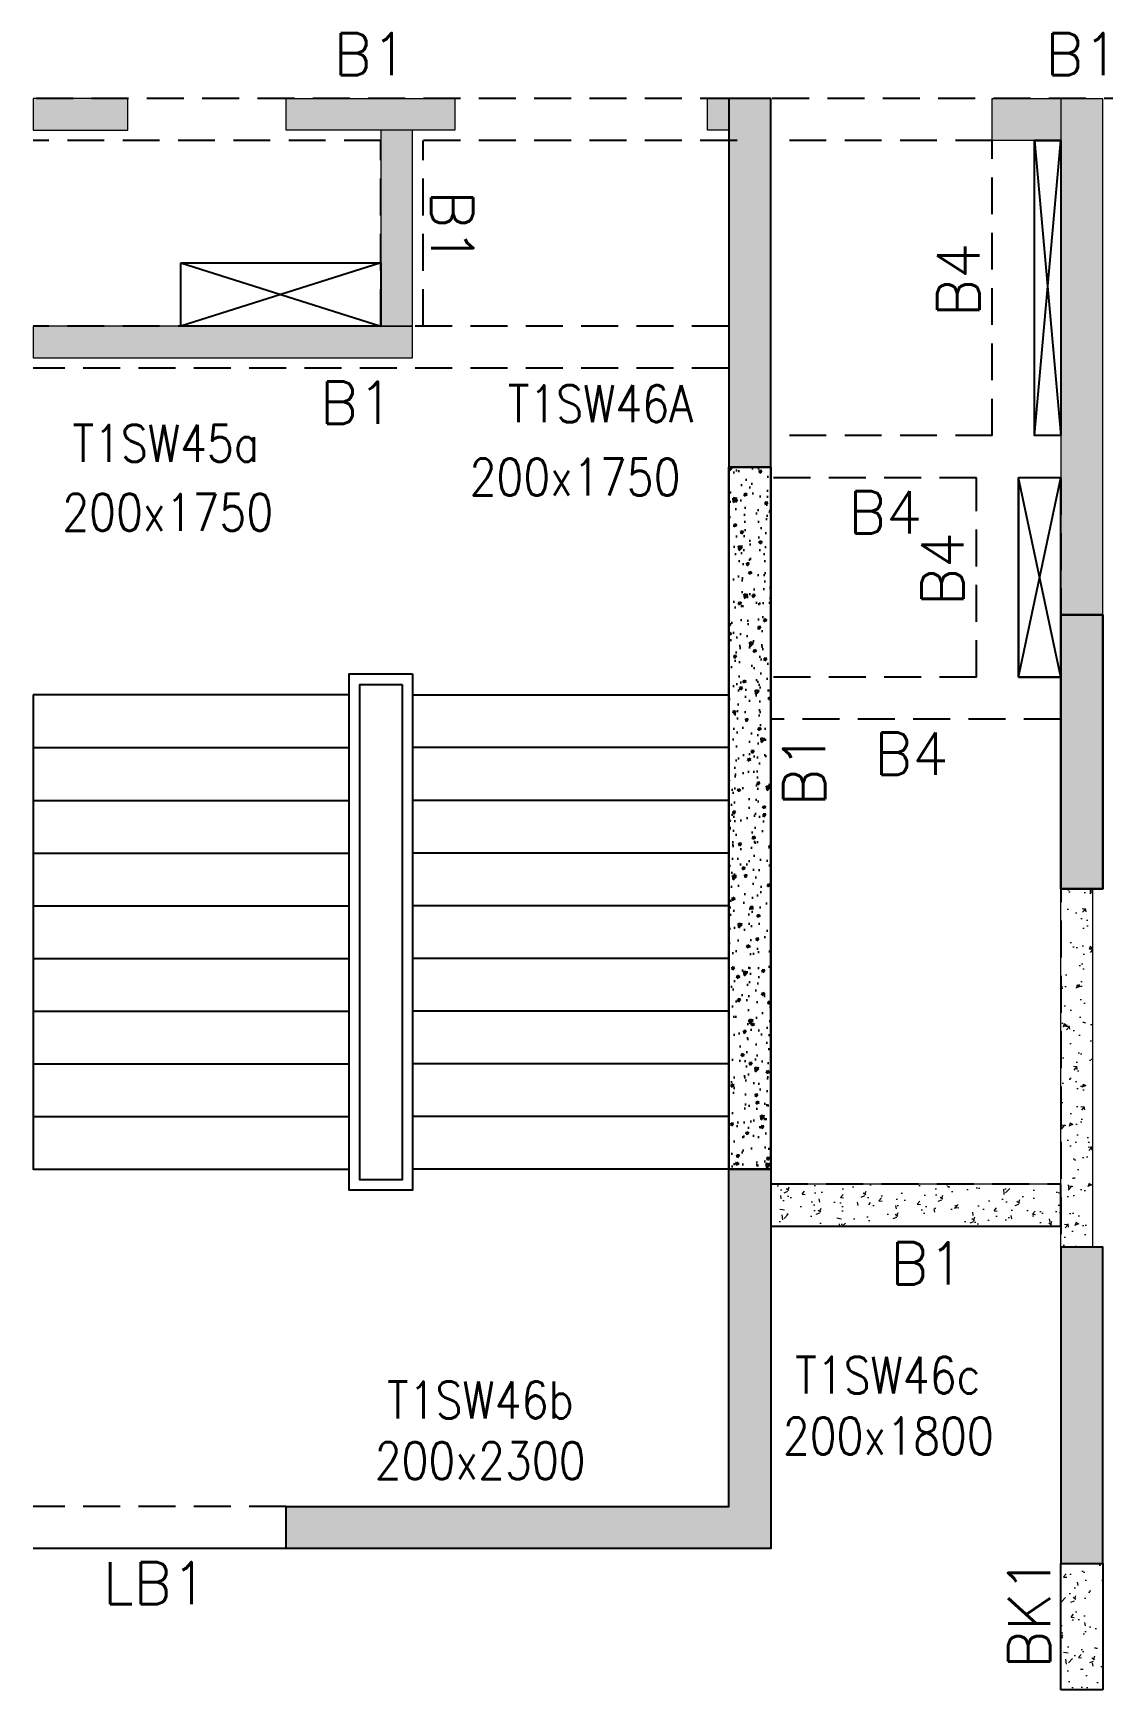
# Model space of a CAD drawing. Header units: millimetres. Extents: x 1078357 to 2594950, y -4969473 to -4636555.
# Drawn here: x 1482875 to 1487949, y -4670558 to -4662698 of the extents above; entities that cross this region are included whole.
import ezdxf

# ---------------------------------------------------------------- set-up
doc = ezdxf.new("R2010")
doc.units = ezdxf.units.MM
doc.linetypes.add('CONTINOUS', pattern=[0])
doc.linetypes.add('HIDDEN', pattern=[0.375, 0.25, -0.125])
for name, color, linetype, lineweight in [('A-_ANOTDIMA_D-', 6, 'Continuous', 13), ('COL. NO.', 30, 'Continuous', 25), ('COL. SIZE', 7, 'Continuous', 25), ('RCC UPSTAND', 43, 'Continuous', 30), ('S-NON STR RCC WALL', 8, 'Continuous', 0)]:
    doc.layers.add(name, color=color, linetype=linetype, lineweight=lineweight)
for name, color, linetype in [('B-200x300', 212, 'HIDDEN'), ('B-200x650', 241, 'HIDDEN'), ('DC BEAM NO.', 7, 'Continuous'), ('DROP SLAB', 8, 'Continuous'), ('NON STR. RCC WALL', 6, 'Continuous'), ('S-COLUMN_SHEAR WALL', 1, 'Continuous'), ('S-STAIR', 8, 'Continuous')]:
    doc.layers.add(name, color=color, linetype=linetype)
doc.styles.add('ROMANS', font='romans.shx', dxfattribs={"width": 0.85})
pattern_1 = [(230, (2625185.71, -9337871.29), (-182.184669, 15.9390855), [19.05, -209.55]), (175, (2625185.71, -9337871.29), (35.2434214, -191.056845), [15.24, -167.640584]), (280.4514447, (2625170.53, -9337869.96), (-146.941247, -175.117752), [16.190009, -178.0902446]), (226.1842, (2625185.71, -9337922.09), (-271.079041, 42.042328), [28.575, -314.325]), (276.6355576, (2625163.12, -9337918.58), (-237.404134, -247.426125), [24.285023, -267.135608]), (171.184151, (2625185.7, -9337922.1), (-237.404134, -247.426125), [22.859967, -251.459732]), (201, (2625160.31, -9337909.39), (-151.6143913, 102.265198), [19.05, -209.55]), (146, (2625160.31, -9337909.39), (-61.802028, -184.187966), [15.24, -167.64]), (251.451445, (2625147.68, -9337900.87), (-213.416419, -81.922769), [16.190009, -178.0899376]), (217.5, (2625185.71, -9337871.29), (-3.08860325, -84.5550389), [0, -165.608, 0, -170.18, 0, -168.275]), (187.5, (2625185.71, -9337871.29), (-66.8196625, -100.1805748), [0, -97.028, 0, -161.798, 0, -64.135]), (147.5, (2625242.355, -9337871.29), (-135.5905952, 5.728744), [0, -63.5, 0, -198.12, 0, -262.89]), (137.5, (2625267.76, -9337871.29), (-148.1291814, -25.426491), [0, -82.55, 0, -131.572, 0, -186.69])]

# ---------------------------------------------------------------- blocks, each defined once
blk = doc.blocks.new('G$CD63B60BD')
at = {"layer": 'COL. NO.', "linetype": 'Continuous', "style": 'ROMANS', "width": 0.85}
for s, p in [('T1SW46A', (15627.3, 5414, -320.4)), ('T1SW45a', (13562.3, 5226.3, -320.4)), ('T1SW46c', (16990.9, 805.3, -320.4)), ('T1SW46b', (15054.7, 687.8, -320.4))]:
    blk.add_text(s, height=175, dxfattribs=at).set_placement(p)
at = {"layer": 'COL. SIZE', "linetype": 'Continuous', "style": 'ROMANS', "width": 0.85}
for s, p in [('200x1750', (15445.6, 5066.3, -320.4)), ('200x1750', (13513.2, 4899, -320.4)), ('200x1800', (16931.8, 517.4, -320.4)), ('200x2300', (14995.5, 399.8, -320.4))]:
    blk.add_text(s, height=175, dxfattribs=at).set_placement(p)

msp = doc.modelspace()

# ---------------------------------------------------------------- hatches: boundary and pattern name
at = {"layer": 'RCC UPSTAND'}
h = msp.add_hatch(dxfattribs=at)
h.set_pattern_fill('AR-CONC', color=8, scale=20, angle=180)
h.set_pattern_definition([(230, (4023017.57, -7877703.74), (-143.4520365, 12.550427), [15, -165]), (175, (4023017.57, -7877703.74), (27.7502667, -150.438427), [12, -132]), (280.4514445, (4023005.61, -7877702.69), (-115.7017693, -137.887998), [12.7480384, -140.2284224]), (226.1842, (4023017.57, -7877743.74), (-213.448266, 33.103856), [22.5, -247.5]), (276.6356355, (4022999.78, -7877740.98), (-186.932389, -194.82372), [19.122068, -210.342752]), (171.184164, (4023017.57, -7877743.74), (-186.932389, -194.82372), [18, -198]), (201, (4022997.57, -7877733.74), (-119.3814104, 80.523778), [15, -165]), (146, (4022997.57, -7877733.74), (-48.6630664, -145.030009), [12, -132]), (251.4514447, (4022987.62, -7877727.03), (-168.0444753, -64.5062306), [12.748038, -140.2284224]), (217.5, (4023017.57, -7877703.736), (-2.43197106, -66.57877077), [0, -130.4, 0, -134, 0, -132.5]), (187.5, (4023017.57, -7877703.736), (-52.6139075, -78.8823424), [0, -76.4, 0, -127.4, 0, -50.5]), (147.5, (4023062.17, -7877703.736), (-106.7644872, 4.51097435), [0, -50, 0, -156, 0, -207]), (137.5, (4023082.17, -7877703.74), (-116.6372339, -20.0209965), [0, -65, 0, -103.6, 0, -147])])
h.paths.add_polyline_path([(1486374.4, -4668087.9), (1486374.4, -4664757.9), (1486174.9, -4664757.9), (1486174.9, -4668087.9)])
at = {"layer": 'S-COLUMN_SHEAR WALL', "lineweight": 25}
h = msp.add_hatch(color=1, dxfattribs=at)
h.dxf.hatch_style = 1
h.paths.add_polyline_path([(1486174.4, -4663007.9), (1486174.4, -4664757.9), (1486374.4, -4664757.9), (1486374.4, -4663007.9), (1486174.4, -4663007.9)], is_closed=False)
at = {"layer": 'S-COLUMN_SHEAR WALL', "lineweight": 25, "extrusion": (-1.00316e-06, -1.91639e-11, 1)}
h = msp.add_hatch(color=1, dxfattribs=at)
h.dxf.hatch_style = 1
h.paths.add_polyline_path([(1487749.4, -4665457.9), (1487949.4, -4665457.9), (1487949.4, -4666757.9), (1487749.4, -4666757.9)])
at = {"layer": 'S-COLUMN_SHEAR WALL', "lineweight": 25, "extrusion": (1.00316e-06, -2.11765e-11, 1)}
h = msp.add_hatch(color=1, dxfattribs=at)
h.dxf.hatch_style = 1
h.paths.add_polyline_path([(1487949.4, -4665457.9), (1487749.4, -4665457.9), (1487749.4, -4666757.9), (1487949.4, -4666757.9)])
at = {"layer": 'S-COLUMN_SHEAR WALL', "lineweight": 25}
h = msp.add_hatch(color=1, dxfattribs=at)
h.dxf.hatch_style = 1
h.paths.add_polyline_path([(1486374.4, -4669887.9), (1486374.4, -4668087.9), (1486174.4, -4668087.9), (1486174.4, -4669687.9), (1484074.4, -4669687.9), (1484074.4, -4669887.9)])
h = msp.add_hatch(color=1, dxfattribs=at)
h.dxf.hatch_style = 1
h.paths.add_polyline_path([(1487749.4, -4669957.9), (1487949.4, -4669957.9), (1487949.4, -4668457.9), (1487749.4, -4668457.9)])
at = {"layer": 'S-NON STR RCC WALL', "ltscale": 700}
h = msp.add_hatch(dxfattribs=at)
h.set_pattern_fill('AR-CONC', color=256)
h.set_pattern_definition(pattern_1)
h.paths.add_polyline_path([(1484874.6, -4663157.9), (1484074.6, -4663157.9), (1484074.6, -4663007.9), (1484874.6, -4663007.9)])
h.paths.add_polyline_path([(1483324.6, -4663007.9), (1482874.6, -4663007.9), (1482874.6, -4663157.9), (1483324.6, -4663157.9)])
h.paths.add_polyline_path([(1484524.6, -4664087.8), (1484674.6, -4664087.8), (1484674.6, -4663157.9), (1484524.6, -4663157.9)])
h.paths.add_polyline_path([(1482874.6, -4664237.9), (1484674.6, -4664237.9), (1484674.6, -4664087.9), (1482874.6, -4664087.9)])
h.paths.add_polyline_path([(1487949.6, -4663009.9), (1487749.6, -4663009.9), (1487749.6, -4665457.9), (1487949.6, -4665457.9)])
h.paths.add_polyline_path([(1486074.6, -4663007.9), (1486174.6, -4663007.9), (1486174.6, -4663157.9), (1486074.6, -4663157.9)])
h.paths.add_polyline_path([(1487424.6, -4663007.9), (1487749.6, -4663007.9), (1487749.6, -4663207.9), (1487424.6, -4663207.9)])
h = msp.add_hatch(dxfattribs=at)
h.set_pattern_fill('AR-CONC', color=256)
h.set_pattern_definition(pattern_1)
h.paths.add_polyline_path([(1487749.6, -4666757.9), (1487899.6, -4666757.9), (1487899.6, -4668457.8), (1487749.6, -4668457.8)])
at = {"layer": 'S-NON STR RCC WALL'}
h = msp.add_hatch(dxfattribs=at)
h.set_pattern_fill('AR-CONC', color=256)
h.set_pattern_definition([(50, (-7064345.54, 32756712.7), (182.184669, -15.93908554), [19.05, -209.55]), (355, (-7064345.54, 32756712.7), (-35.2434214, 191.0568452), [15.24, -167.6405842]), (100.4514447, (-7064330.36, 32756711.37), (146.9412471, 175.1177519), [16.1900088, -178.0902446]), (46.1842, (-7064345.54, 32756763.5), (271.0790409, -42.0423279), [28.575, -314.325]), (96.6355576, (-7064322.95, 32756760), (237.404134, 247.4261246), [24.2850231, -267.1356082]), (351.1841512, (-7064345.54, 32756763.5), (237.404134, 247.4261246), [22.859967, -251.459732]), (21, (-7064320.14, 32756750.8), (151.61439127, -102.2651982), [19.05, -209.55]), (326, (-7064320.14, 32756750.8), (61.80202835, 184.1879661), [15.24, -167.64]), (71.451445, (-7064307.51, 32756742.28), (213.4164193, 81.9227689), [16.1900088, -178.0899376]), (37.5, (-7064345.543, 32756712.7), (3.08860325, 84.55503887), [0, -165.608, 0, -170.18, 0, -168.275]), (7.5, (-7064345.54, 32756712.7), (66.8196625, 100.18057482), [0, -97.028, 0, -161.798, 0, -64.135]), (327.5, (-7064402.185, 32756712.7), (135.59059517, -5.72874399), [0, -63.5, 0, -198.12, 0, -262.89]), (317.5, (-7064427.59, 32756712.7), (148.1291814, 25.42649103), [0, -82.55, 0, -131.572, 0, -186.69])])
h.paths.add_polyline_path([(1487749.6, -4669107.8), (1487749.6, -4669107.8), (1487749.6, -4668357.8), (1486374.6, -4668357.8), (1486374.6, -4668157.9), (1487749.6, -4668157.9)])
h = msp.add_hatch(dxfattribs=at)
h.set_pattern_fill('AR-CONC', color=256, angle=180)
h.set_pattern_definition([(50, (-8142422.91, 37569149.47), (182.184669, -15.93908554), [19.05, -209.55]), (355, (-8142422.91, 37569149.47), (-35.2434214, 191.0568452), [15.24, -167.6405842]), (100.4514447, (-8142407.73, 37569148.14), (146.9412471, 175.1177519), [16.1900088, -178.0902446]), (46.1842, (-8142422.91, 37569200.27), (271.0790409, -42.0423279), [28.575, -314.325]), (96.6355576, (-8142400.32, 37569196.77), (237.404134, 247.4261246), [24.2850231, -267.1356082]), (351.1841512, (-8142422.9, 37569200.27), (237.404134, 247.4261246), [22.859967, -251.459732]), (21, (-8142397.51, 37569187.57), (151.61439127, -102.2651982), [19.05, -209.55]), (326, (-8142397.51, 37569187.57), (61.80202835, 184.1879661), [15.24, -167.64]), (71.451445, (-8142384.88, 37569179.05), (213.4164193, 81.9227689), [16.1900088, -178.0899376]), (37.5, (-8142422.91, 37569149.47), (3.08860325, 84.55503887), [0, -165.608, 0, -170.18, 0, -168.275]), (7.5, (-8142422.91, 37569149.47), (66.81966251, 100.18057482), [0, -97.028, 0, -161.798, 0, -64.135]), (327.5, (-8142479.55, 37569149.47), (135.59059517, -5.72874399), [0, -63.5, 0, -198.12, 0, -262.89]), (317.5, (-8142504.95, 37569149.47), (148.1291814, 25.42649103), [0, -82.55, 0, -131.572, 0, -186.69])])
h.paths.add_polyline_path([(1487949.3, -4669957.8), (1487749.3, -4669957.8), (1487749.3, -4670557.8), (1487949.3, -4670557.8), (1487949.3, -4670557.8), (1487949.3, -4669957.9)], is_closed=False)

# ---------------------------------------------------------------- linework, layer by layer
at = {"layer": 'B-200x300', "linetype": 'HIDDEN', "ltscale": 700}
for p, q in [((1487424.6, -4664607.8, 0), (1487424.6, -4663207.9, 0)), ((1487424.6, -4664607.8, 0), (1486374.6, -4664607.8, 0)), ((1487749.7, -4664607.8, 0), (1487624.6, -4664607.8, 0)), ((1487349.6, -4664807.8, 0), (1486374.6, -4664807.8, 0)), ((1487349.6, -4665752.8, 0), (1487349.6, -4664807.8, 0)), ((1487349.6, -4665752.8, 0), (1486374.6, -4665752.8, 0)), ((1487749.7, -4665952.8, 0), (1486374.6, -4665952.8, 0))]:
    msp.add_line(p, q, dxfattribs=at)
at = {"layer": 'B-200x300', "linetype": 'Continuous', "ltscale": 700}
for p, q in [((1487624.6, -4664607.8, 0), (1487624.6, -4663207.9, 0)), ((1487749.7, -4664807.8, 0), (1487549.6, -4664807.8, 0)), ((1487549.6, -4665752.8, 0), (1487549.6, -4664807.8, 0)), ((1487749.7, -4665752.8, 0), (1487549.6, -4665752.8, 0))]:
    msp.add_line(p, q, dxfattribs=at)
at = {"layer": 'B-200x650', "linetype": 'HIDDEN', "ltscale": 700}
for p, q in [((1486214.6, -4663007.8, 0), (1482874.6, -4663007.8, 0)), ((1493643, -4663007.9, 0), (1486374.6, -4663007.9, 0)), ((1484524.6, -4663207.8, 0), (1482874.6, -4663207.8, 0)), ((1484524.6, -4664087.9, 0), (1484524.6, -4663207.8, 0)), ((1486214.6, -4663207.8, 0), (1484674.6, -4663207.8, 0)), ((1484724.6, -4664087.9, 0), (1484724.6, -4663207.8, 0)), ((1487424.6, -4663207.9, 0), (1486374.6, -4663207.9, 0)), ((1487749.7, -4663207.9, 0), (1487624.6, -4663207.9, 0)), ((1487749.7, -4663207.9, 0), (1487749.7, -4664607.8, 0)), ((1484524.6, -4664087.9, 0), (1482874.6, -4664087.9, 0)), ((1486174.6, -4664087.9, 0), (1484674.6, -4664087.9, 0)), ((1486174.6, -4664287.9, 0), (1482874.6, -4664287.9, 0)), ((1487749.6, -4664807.8, 0), (1487749.6, -4668457.8, 0)), ((1486374.6, -4668157.8, 0), (1487749.6, -4668157.8, 0)), ((1484074.6, -4669687.8, 0), (1482874.6, -4669687.8, 0))]:
    msp.add_line(p, q, dxfattribs=at)
at = {"layer": 'B-200x650', "linetype": 'CONTINOUS', "ltscale": 700}
for p, q in [((1487749.6, -4668357.8, 0), (1487749.6, -4668157.8, 0)), ((1486374.6, -4668357.8, 0), (1487749.6, -4668357.8, 0)), ((1484074.6, -4669887.8, 0), (1482874.6, -4669887.8, 0)), ((1487749.4, -4670557.9, 0), (1487749.4, -4669957.9, 0)), ((1487949.4, -4669957.9, 0), (1487949.4, -4670557.9, 0)), ((1487949.4, -4670557.9, 0), (1487749.4, -4670557.9, 0))]:
    msp.add_line(p, q, dxfattribs=at)
at = {"layer": 'B-200x650', "linetype": 'Continuous', "ltscale": 700, "elevation": 0}
msp.add_lwpolyline([(1486174.4, -4664757.9), (1486374.4, -4664757.9), (1486374.4, -4668087.9), (1486174.4, -4668087.9)], close=True, dxfattribs=at)
at = {"layer": 'DROP SLAB', "color": 3, "linetype": 'CONTINOUS', "ltscale": 500}
for p, q in [((1487624.6, -4664607.8, 0), (1487749.6, -4663207.8, 0)), ((1487624.6, -4663207.8, 0), (1487749.6, -4664607.8, 0)), ((1483574.6, -4663787.8, 0), (1484524.6, -4664087.8, 0)), ((1484524.6, -4663787.8, 0), (1483574.6, -4664087.8, 0)), ((1487549.6, -4665752.8, 0), (1487749.6, -4664807.9, 0)), ((1487749.6, -4665752.8, 0), (1487549.6, -4664807.9, 0))]:
    msp.add_line(p, q, dxfattribs=at)
at = {"layer": 'DROP SLAB', "color": 3, "linetype": 'CONTINOUS', "ltscale": 500, "elevation": 0}
for points in [[(1487624.6, -4663207.8), (1487749.6, -4663207.8), (1487749.6, -4664607.8), (1487624.6, -4664607.8)], [(1483574.6, -4663787.8), (1484524.6, -4663787.8), (1484524.6, -4664087.9), (1483574.6, -4664087.9)], [(1487549.6, -4665752.8), (1487749.6, -4665752.8), (1487749.6, -4664807.9), (1487549.6, -4664807.9)]]:
    msp.add_lwpolyline(points, close=True, dxfattribs=at)
at = {"layer": 'NON STR. RCC WALL', "elevation": 0}
msp.add_lwpolyline([(1486374.1, -4668087.9), (1486374.4, -4664757.9), (1486174.9, -4664757.9), (1486174.6, -4668087.9)], close=True, dxfattribs=at)
at = {"layer": 'S-COLUMN_SHEAR WALL', "color": 1, "lineweight": 25, "elevation": 0}
for points in [[(1486174.4, -4663007.9), (1486174.4, -4664757.9), (1486374.4, -4664757.9), (1486374.4, -4663007.9), (1486174.4, -4663007.9)], [(1486374.4, -4668087.9), (1486374.4, -4669887.9), (1484074.4, -4669887.9), (1484074.4, -4669687.9), (1486174.4, -4669687.9), (1486174.4, -4668087.9), (1486374.4, -4668087.9)]]:
    msp.add_lwpolyline(points, dxfattribs=at)
at = {"layer": 'S-COLUMN_SHEAR WALL', "color": 1, "lineweight": 25, "extrusion": (-1.00316e-06, -1.91639e-11, 1), "elevation": -1.5}
msp.add_lwpolyline([(1487749.4, -4665457.9), (1487949.4, -4665457.9), (1487949.4, -4666757.9), (1487749.4, -4666757.9)], close=True, dxfattribs=at)
at = {"layer": 'S-COLUMN_SHEAR WALL', "color": 1, "lineweight": 25, "extrusion": (1.00316e-06, -2.11765e-11, 1), "elevation": 1.5}
msp.add_lwpolyline([(1487949.4, -4665457.9), (1487749.4, -4665457.9), (1487749.4, -4666757.9), (1487949.4, -4666757.9)], close=True, dxfattribs=at)
at = {"layer": 'S-COLUMN_SHEAR WALL', "color": 1, "lineweight": 25, "elevation": 0}
msp.add_lwpolyline([(1487749.4, -4669957.9), (1487949.4, -4669957.9), (1487949.4, -4668457.9), (1487749.4, -4668457.9)], close=True, dxfattribs=at)
at = {"layer": 'S-NON STR RCC WALL', "elevation": 0}
for points in [[(1483324.6, -4663007.9), (1482874.6, -4663007.9), (1482874.6, -4663157.9), (1483324.6, -4663157.9)], [(1484874.6, -4663157.9), (1484074.6, -4663157.9), (1484074.6, -4663007.9), (1484874.6, -4663007.9)], [(1486074.6, -4663007.9), (1486174.6, -4663007.9), (1486174.6, -4663157.9), (1486074.6, -4663157.9)], [(1487424.6, -4663007.9), (1487749.6, -4663007.9), (1487749.6, -4663207.9), (1487424.6, -4663207.9)], [(1487949.6, -4663009.9), (1487749.6, -4663009.9), (1487749.6, -4665457.9), (1487949.6, -4665457.9)], [(1484524.6, -4664087.8), (1484674.6, -4664087.8), (1484674.6, -4663157.9), (1484524.6, -4663157.9)], [(1482874.6, -4664237.9), (1484674.6, -4664237.9), (1484674.6, -4664087.9), (1482874.6, -4664087.9)], [(1487749.6, -4666757.9), (1487899.6, -4666757.9), (1487899.6, -4668457.8), (1487749.6, -4668457.8)], [(1487749.6, -4668357.8), (1487749.6, -4668357.8), (1487749.6, -4668357.8), (1486374.6, -4668357.8), (1486374.6, -4668157.9), (1487749.6, -4668157.9)]]:
    msp.add_lwpolyline(points, close=True, dxfattribs=at)
at = {"layer": 'S-STAIR', "elevation": 0}
for points in [[(1484674.6, -4665737.9), (1484674.6, -4668187.9), (1484374.6, -4668187.9), (1484374.6, -4665737.9)], [(1484624.6, -4665787.9), (1484624.6, -4668137.9), (1484424.6, -4668137.9), (1484424.6, -4665787.9)]]:
    msp.add_lwpolyline(points, close=True, dxfattribs=at)
for points in [[(1484374.6, -4665837.9), (1482874.6, -4665837.9)], [(1482874.6, -4665837.9), (1482874.6, -4668087.9), (1484374.6, -4668087.9)], [(1484674.6, -4665837.9), (1486174.6, -4665837.9)], [(1486174.6, -4665837.9), (1486174.6, -4668087.9), (1484674.6, -4668087.9)], [(1482874.6, -4666087.9), (1484374.6, -4666087.9)], [(1486174.6, -4666087.9), (1484674.6, -4666087.9)], [(1482874.6, -4666337.9), (1484374.6, -4666337.9)], [(1486174.6, -4666337.9), (1484674.6, -4666337.9)], [(1482874.6, -4666587.9), (1484374.6, -4666587.9)], [(1486174.6, -4666587.9), (1484674.6, -4666587.9)], [(1482874.6, -4666837.9), (1484374.6, -4666837.9)], [(1486174.6, -4666837.9), (1484674.6, -4666837.9)], [(1482874.6, -4667087.9), (1484374.6, -4667087.9)], [(1486174.6, -4667087.9), (1484674.6, -4667087.9)], [(1482874.6, -4667337.9), (1484374.6, -4667337.9)], [(1486174.6, -4667337.9), (1484674.6, -4667337.9)], [(1482874.6, -4667587.9), (1484374.6, -4667587.9)], [(1486174.6, -4667587.9), (1484674.6, -4667587.9)], [(1482874.6, -4667837.9), (1484374.6, -4667837.9)], [(1486174.6, -4667837.9), (1484674.6, -4667837.9)]]:
    msp.add_lwpolyline(points, dxfattribs=at)

# ---------------------------------------------------------------- block references
at = {"layer": 'A-_ANOTDIMA_D-', "color": 2, "ltscale": 700}
msp.add_blockref('G$CD63B60BD', (1469499.4, -4669957.9, 0), dxfattribs=at)

# ---------------------------------------------------------------- texts
at = {"layer": 'B-200x300', "linetype": 'HIDDEN', "ltscale": 500, "style": 'ROMANS'}
for rotation, p in [(89.99906, (1487363.6, -4664044.4, -2.7)), (359.99906, (1486741, -4665071.4, -2.7)), (89.99906, (1487288.6, -4665416.8, -2.7)), (359.99906, (1486864.8, -4666216.4, -2.7))]:
    msp.add_text('B4', height=200, rotation=rotation, dxfattribs=at).set_placement(p)
at = {"layer": 'B-200x650', "linetype": 'HIDDEN', "ltscale": 500, "style": 'ROMANS'}
for rotation, p in [(359.99906, (1484300.7, -4662898.2, -2.7)), (359.99906, (1487676.6, -4662898.2, -2.7)), (359.99906, (1484235.1, -4664551.4, -2.7)), (0.00094, (1486941.5, -4668634.7, -2.7))]:
    msp.add_text('B1', height=200, rotation=rotation, dxfattribs=at).set_placement(p)
at = {"layer": 'B-200x650', "linetype": 'HIDDEN', "ltscale": 700, "style": 'ROMANS'}
msp.add_text('B1', height=200, rotation=269.99906, dxfattribs=at).set_placement((1484762.4, -4663444, -2.7))
at = {"layer": 'B-200x650', "linetype": 'Continuous', "ltscale": 700, "style": 'ROMANS'}
msp.add_text('B1', height=200, rotation=89.99906, dxfattribs=at).set_placement((1486632.1, -4666367.3, -2.7))
at = {"layer": 'B-200x650', "linetype": 'CONTINOUS', "ltscale": 700, "style": 'ROMANS'}
msp.add_text('BK1', height=200, rotation=90, dxfattribs=at).set_placement((1487700, -4670457.5, 50))
at = {"layer": 'DC BEAM NO.', "linetype": 'HIDDEN', "ltscale": 500, "style": 'ROMANS'}
msp.add_text('LB1', height=200, rotation=359.99906, dxfattribs=at).set_placement((1483205.6, -4670151.3, -2.7))

doc.saveas('drawing.dxf')
